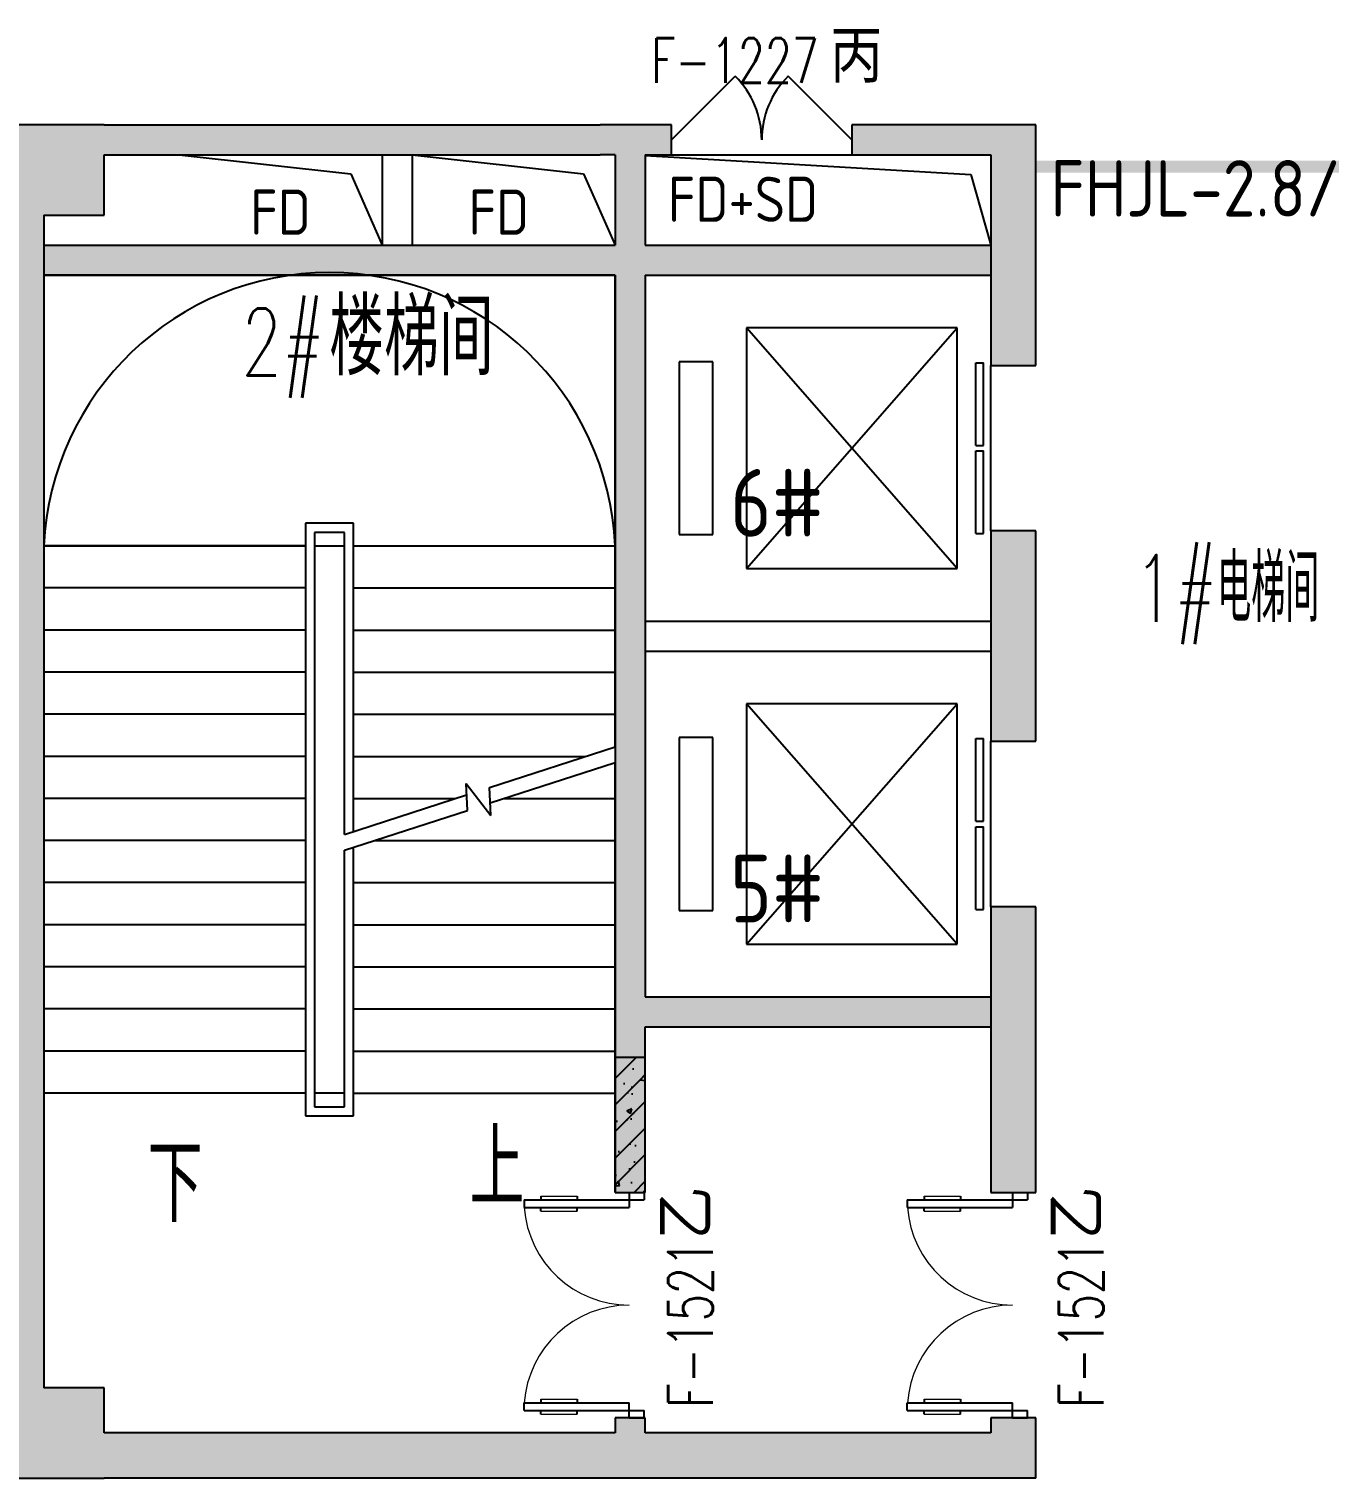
# Model space of a CAD drawing. Extents: x 1762714 to 1838512, y 310267 to 413040.
# Drawn here: x 1788276 to 1796925, y 391803 to 401442 of the extents above; entities that cross this region are included whole.
import ezdxf

# ---------------------------------------------------------------- set-up
doc = ezdxf.new("R2010")
doc.units = 0
doc.header["$LTSCALE"] = 1000
doc.header["$MEASUREMENT"] = 0
for name, color, linetype in [('body', 30, 'Continuous'), ('name', 1, 'Continuous'), ('消防', 222, 'Continuous')]:
    doc.layers.add(name, color=color, linetype=linetype)
doc.styles.add('-宋体', font='GBENOR.shx', dxfattribs={"bigfont": 'GBCBIG.shx'})
doc.styles.add('_TCH_DIM', font='SIMPLEX', dxfattribs={"bigfont": 'GBCBIG'})
doc.styles.add('_TCH_WINDOW', font='txt.shx', dxfattribs={"height": 3.5, "bigfont": 'hztxt.shx'})
doc.styles.get("Standard").update_dxf_attribs({"font": 'gbenor.shx', "bigfont": 'gbcbig.shx'})

# ---------------------------------------------------------------- blocks, each defined once
blk = doc.blocks.new('dxwq')
at = {"layer": 'name'}
for s, p in [('6#', (-1141360.514219352, -312818.5520208091)), ('5#', (-1141360.514219352, -315384.4347670856))]:
    blk.add_text(s, height=450, dxfattribs=at).set_placement(p)
blk = doc.blocks.new('$DorLib2D$00000116')
at = {"color": 0}
for p, q in [((-0.4999999999999929, 7.105427357601002e-15), (-0.146446609406766, 0.353553390593234)), ((0.5000000000000071, 7.105427357601002e-15), (0.1464466094067731, 0.353553390593234))]:
    blk.add_line(p, q, dxfattribs=at)
for centre, radius, start, end in [((-0.4999999999984652, 4.831690603168681e-13), 0.4999999999984674, 0, 45), ((0.4999999999977511, 9.059419880941277e-13), 0.4999999999976598, 135, 180)]:
    blk.add_arc(centre, radius, start, end, dxfattribs=at)
blk = doc.blocks.new('$TCHSYS$LDOR22D')
for p, q in [((-0.5166666666663637, 0.8332552583810156), (-0.01666666666671013, 0.8332552583810156)), ((-0.5166666666663637, 0.8332552583810156), (-0.5166666666663637, 0.6666666666662593)), ((-0.01666666666671013, 0.8332552583810156), (-0.01666666666671013, 0.6666666666662593)), ((0.01666666666660888, 0.8332552583810156), (0.01666666666660888, 0.6666666666662593)), ((0.01666666666660888, 0.8332552583810156), (0.5166666666662572, 0.8332552583810156)), ((0.5166666666662572, 0.8332552583810156), (0.5166666666662572, 0.6666666666662593)), ((-0.5166666666663637, 0.6666666666662593), (-0.01666666666671013, 0.6666666666662593)), ((0.01666666666660888, 0.6666666666662593), (0.5166666666662572, 0.6666666666662593)), ((-0.5000000000000071, 0.4999999999999858), (0.5000000000000373, 0.4999999999999858))]:
    blk.add_line(p, q)
blk = doc.blocks.new('$DorLib2D$00000011')
for p, q in [((-0.4666666602065375, 0.4708801651422996), (-0.46666666020654, -0.06245316819156697)), ((-0.4666666602065375, 0.4708801651422996), (-0.4333333268731733, 0.4708801651422999)), ((-0.4333333268731733, 0.4708801651422999), (-0.4333333268731709, 0.004213498475166344)), ((0.4333333397943598, 0.4708801651422999), (0.4333333397943574, 0.004213498475166344)), ((0.4666666731277241, 0.4708801651422996), (0.4333333397943598, 0.4708801651422999)), ((0.4666666731277241, 0.4708801651422996), (0.4666666731277265, -0.06245316819156697)), ((-0.4833333268732257, 0.3962051976975873), (-0.466666660206538, 0.3962051976975872)), ((-0.41666666020649, 0.3962051976975873), (-0.4333333268731729, 0.3962051976975873)), ((0.4166666731276766, 0.3962051976975873), (0.4333333397943595, 0.3962051976975873)), ((0.4833333397944098, 0.3962051976975873), (0.4666666731277244, 0.3962051976975872)), ((-0.4833333268732233, 0.2345635206386193), (-0.4666666602065386, 0.2345635206386192)), ((-0.41666666020649, 0.2345635206386193), (-0.4333333268731721, 0.2345635206386192)), ((0.4166666731276741, 0.2345635206386193), (0.4333333397943586, 0.2345635206386192)), ((0.4833333397944074, 0.2345635206386193), (0.4666666731277251, 0.2345635206386192)), ((-0.4999999935399067, 0.004213498475166344), (-0.4333333268731709, 0.004213498475166344)), ((-0.4999999935399042, 0.004213498475176044), (-0.4999999935399067, -0.06245316819156697)), ((0.5000000064610932, 0.004213498475166344), (0.4333333397943574, 0.004213498475166344)), ((0.5000000064610907, 0.004213498475176044), (0.5000000064610932, -0.06245316819156697)), ((-0.4999999935399067, -0.06245316819156697), (-0.46666666020654, -0.06245316819156697)), ((0.5000000064610932, -0.06245316819156697), (0.4666666731277265, -0.06245316819156697))]:
    blk.add_line(p, q)
at = {"lineweight": 13}
for p, q in [((-0.4833333268732257, 0.3962051976975873), (-0.4833333268732233, 0.2345635206386193)), ((-0.41666666020649, 0.3962051976975873), (-0.41666666020649, 0.2345635206386193)), ((0.4166666731276766, 0.3962051976975873), (0.4166666731276741, 0.2345635206386193)), ((0.4833333397944098, 0.3962051976975873), (0.4833333397944074, 0.2345635206386193))]:
    blk.add_line(p, q, dxfattribs=at)
for centre, start, end in [((-0.46666666020654, 0.004213498475166344), 0, 85.90395624184767), ((0.4666666731277265, 0.004213498475166344), 94.09604375815232, 180)]:
    blk.add_arc(centre, 0.4666666666671332, start, end, dxfattribs=at)

msp = doc.modelspace()

# ---------------------------------------------------------------- hatches: boundary and pattern name
at = {"layer": 'body'}
for points in [[(1788175.565563838, 400803.4112224123), (1788175.565563838, 400203.4112224123), (1788775.565563838, 400203.411222412), (1788775.565563838, 400803.411222412)], [(1788775.565563838, 400803.411222412), (1788775.565563838, 400603.411222412), (1790725.565563837, 400603.4112224124), (1790725.565563837, 400803.4112224124)], [(1790725.565563837, 400803.4112224124), (1790725.565563837, 400603.4112224124), (1792075.565563863, 400603.4112224126), (1792075.565563863, 400803.4112224126)], [(1792275.565563825, 400670.0778890816), (1792275.565563837, 400803.4112224164), (1792075.565563863, 400803.411222414), (1792075.565563866, 400603.411222414), (1792175.565563829, 400603.4112224194)], [(1792375.565563809, 400603.4112224089), (1792550.565563873, 400603.4112224127), (1792550.565563871, 400803.4112224244), (1792275.565563837, 400803.4112224164), (1792275.565563825, 400670.0778890816)], [(1794975.565563882, 400803.4112224492), (1793750.565563871, 400803.4112224389), (1793750.565563873, 400603.4112224274), (1794675.565563882, 400603.411222437)], [(1794675.565563882, 400603.411222437), (1794675.565563879, 399203.4112232577), (1794975.565563879, 399203.4112232577), (1794975.565563882, 400803.4112224492)], [(1792275.565563825, 400670.0778890816), (1792175.565563829, 400603.4112224194), (1792175.565563829, 400003.4112230848), (1792275.565563827, 399903.4112230932), (1792375.565563809, 400003.4112231063), (1792375.565563809, 400603.4112224089)], [(1788375.565563838, 400203.4112224121), (1788175.565563838, 400203.4112224123), (1788175.565563835, 392403.4112224146), (1788375.565563835, 392403.4112224146)], [(1788375.565563838, 399803.4112230927), (1790725.565563837, 399803.4112230967), (1790725.565563837, 400003.4112230967), (1788375.565563838, 400003.4112230927)], [(1790725.565563837, 400003.4112230967), (1790725.565563837, 399803.4112230967), (1792175.565563828, 399803.4112230848), (1792275.565563827, 399903.4112230932), (1792175.565563829, 400003.4112230848)], [(1792275.565563827, 399903.4112230932), (1792375.565563841, 399803.411223097), (1794675.565563877, 399803.4112231047), (1794675.565563877, 400003.4112231047), (1792375.565563809, 400003.4112231063)], [(1792275.565563826, 399903.4112230932), (1792175.565563828, 399803.4112230848), (1792175.565563836, 397503.4112234074), (1792375.565563836, 397503.4112234074), (1792375.565563841, 399803.411223097)], [(1794975.565563879, 396703.4112235628), (1794975.565563879, 398103.4112232577), (1794675.565563879, 398103.4112232577), (1794675.565563879, 396703.4112235628)], [(1792375.565563836, 397503.4112234074), (1792175.565563836, 397503.4112234074), (1792175.565563835, 395003.4112237181), (1792308.898897168, 394936.7445570478), (1792375.56556384, 395003.4112237111)], [(1794975.565563879, 393703.4112224438), (1794975.565563879, 395603.4112235628), (1794675.565563879, 395603.4112235628), (1794675.565563878, 393703.4112224439)], [(1792175.565563835, 395003.4112237181), (1792175.565563837, 393703.4112224162), (1792375.565563825, 393703.4112224162), (1792375.565563829, 394803.4112237145), (1792308.898897168, 394936.7445570478)], [(1792308.898897168, 394936.7445570478), (1792375.565563829, 394803.4112237145), (1794675.565563877, 394803.411223723), (1794675.565563877, 395003.411223723), (1792375.56556384, 395003.4112237111)], [(1788175.56556384, 392403.4112224147), (1788175.565563839, 391803.4112224147), (1788775.565563839, 391803.4112224145), (1788775.56556384, 392403.4112224145)], [(1792375.565563828, 392103.4112224244), (1792375.565563824, 392203.4112224162), (1792175.565563841, 392203.4112224162), (1792175.565563843, 392103.411222427), (1792275.565563835, 392003.4112224251)], [(1794975.565563882, 391803.4112224361), (1794975.565563879, 392203.4112224184), (1794675.565563878, 392203.4112224184), (1794675.565563881, 392103.4112224299)], [(1792275.565563835, 392003.4112224251), (1792175.565563843, 392103.411222427), (1788775.565563839, 392103.4112224167), (1788775.56556384, 391803.4112224167), (1792275.565563835, 391803.4112224237)], [(1794975.565563882, 391803.4112224361), (1794675.565563881, 392103.4112224299), (1792375.565563828, 392103.4112224244), (1792275.565563835, 392003.4112224251), (1792275.565563835, 391803.4112224237)]]:
    msp.add_hatch(color=256, dxfattribs=at).paths.add_polyline_path(points)
h = msp.add_hatch(dxfattribs=at)
h.set_pattern_fill('钢筋混凝土', color=256, scale=50, style=0)
h.set_pattern_definition([(45, (0, 252673.2525773842), (-88.38834764831843, 88.38834764831844), []), (49.99999999999999, (0, 252673.2525773842), (358.6300913003767, -31.37606749129755), [37.5, -412.5]), (355, (0, 252673.2525773842), (-69.3756668065, 376.0960668500059), [30, -330]), (100.4514, (29.88584, 252670.6379073842), (289.2546908570108, 344.7197710304768), [31.870095, -350.571056]), (46.18420000000001, (0, 252773.2525773842), (533.6205243128222, -82.75950716450905), [56.25, -618.75]), (96.6356, (44.4683725, 252766.3559238842), (467.3313527743517, 487.0589354502209), [47.805144, -525.8565]), (351.1842, (0, 252773.2525773842), (467.3309725668136, 487.0593004626623), [45, -495]), (21, (50, 252748.2525773842), (298.4535260592309, -201.3094453326694), [37.5, -412.5]), (326.0000000000001, (50, 252748.2525773842), (121.6576659607909, 362.5750225234265), [30, -330]), (71.4514, (74.8711165, 252731.4767743842), (420.111314290745, 161.2652483549762), [31.870095, -350.571056]), (37.50000000000001, (0, 252673.2525773842), (6.079927658645334, 166.4469269156558), [0, -326, 0, -335, 0, -331.25]), (7.499999999999999, (0, 252673.2525773842), (131.5347687210743, 197.2058559411801), [0, -191, 0, -318.5, 0, -126.25]), (327.5, (-111.5, 252673.2525773842), (266.9112180862045, -11.2774358671899), [0, -125, 0, -390, 0, -517.5]), (317.5, (-161.5, 252673.2525773842), (291.5930846711931, 50.05249116615882), [0, -162.5, 0, -259, 0, -367.5])])
h.paths.add_polyline_path([(1792375.565563882, 393703.4112243924), (1792375.56556388, 394603.4112237226), (1792175.56556388, 394603.411223722), (1792175.565563882, 393703.4112243919)])

# ---------------------------------------------------------------- linework, layer by layer
for p, q in [((1788775.565563838, 400803.411222412), (1788175.565563838, 400803.4112224123)), ((1788775.565563819, 400803.4112223996), (1790725.565563837, 400803.4112224124)), ((1790725.565563837, 400803.4112224124), (1792075.565563863, 400803.4112224126)), ((1792275.565563837, 400803.4112224164), (1792075.565563863, 400803.411222414)), ((1792550.565563871, 400803.4112224244), (1792275.565563837, 400803.4112224164)), ((1792550.565563873, 400603.4112224127), (1792550.565563871, 400803.4112224244)), ((1794975.565563882, 400803.4112224492), (1793750.565563871, 400803.4112224389)), ((1793750.565563871, 400803.4112224389), (1793750.565563873, 400603.4112224274)), ((1794975.565563879, 399203.4112232577), (1794975.565563882, 400803.4112224492)), ((1788775.565563819, 400603.4112224072), (1790725.565563837, 400603.4112224124)), ((1788775.565563838, 400203.411222412), (1788775.565563819, 400603.41122241)), ((1789275.565563834, 400603.4112224104), (1790416.145564282, 400478.603399695)), ((1790625.565563801, 400603.4112224077), (1790625.565563801, 400003.4112230946)), ((1790725.565563837, 400603.4112224124), (1792075.565563863, 400603.4112224126)), ((1790825.565563832, 400603.41122241), (1791966.14556428, 400478.6033996947)), ((1790825.565563858, 400603.4112224077), (1790825.565563858, 400003.411223095)), ((1792175.565563829, 400603.4112224194), (1792075.565563866, 400603.411222414)), ((1792175.565563829, 400603.4112224194), (1792175.565563829, 400003.4112230848)), ((1792375.565563809, 400603.4112224089), (1792550.565563873, 400603.4112224127)), ((1792375.565563809, 400603.4112224089), (1792375.565563809, 400003.4112231063)), ((1792375.565563858, 400598.9493554406), (1794542.088557483, 400474.1415327252)), ((1792516.762811581, 400603.4190296533), (1793750.565563901, 400603.4190296686)), ((1793750.565563873, 400603.4112224274), (1794675.565563882, 400603.411222437)), ((1794675.565563882, 400603.411222437), (1794675.565563879, 399203.4112232577)), ((1790416.145564282, 400478.603399695), (1790625.565563842, 400003.4112231)), ((1791966.14556428, 400478.6033996947), (1792175.565563841, 400003.4112230997)), ((1794542.088557483, 400474.1415327252), (1794675.565563877, 400003.4112231047)), ((1788375.565563836, 400203.411222371), (1788375.565563835, 392403.4112224146)), ((1788375.565563837, 400203.411222371), (1788775.565563838, 400203.411222412)), ((1788375.565563838, 400003.4112230927), (1790725.565563837, 400003.4112230967)), ((1788375.565563838, 400003.4112230927), (1788375.565563838, 399803.4112230927)), ((1790725.565563837, 400003.4112230967), (1792175.565563829, 400003.4112230848)), ((1792375.565563809, 400003.4112231063), (1794675.565563877, 400003.4112231047)), ((1794675.565563877, 400003.4112231047), (1794675.565563877, 399803.4112231047)), ((1788375.565563838, 399803.4112230927), (1790725.565563837, 399803.4112230967)), ((1792175.565563837, 399803.4112230998), (1788375.565563837, 399803.4112230998)), ((1788375.565563837, 399803.4112230998), (1788375.565563837, 398003.4112230998)), ((1790725.565563837, 399803.4112230967), (1792175.565563828, 399803.4112230848)), ((1792175.565563828, 399803.4112230848), (1792175.565563836, 397503.4112234074)), ((1792175.565563837, 398003.4112230998), (1792175.565563837, 399803.4112230998)), ((1792375.565563841, 399803.411223097), (1794675.565563877, 399803.4112231047)), ((1792375.565563841, 399803.411223097), (1792375.565563836, 397503.4112234074)), ((1794450.565563869, 399453.4112232556), (1793050.565563867, 399453.4112232557)), ((1793050.565563867, 399453.4112232557), (1793050.565563866, 397853.4112232561)), ((1793050.565563866, 397853.4112232561), (1794450.565563869, 399453.4112232556)), ((1794450.565563868, 397853.4112232561), (1793050.565563867, 399453.4112232557)), ((1794450.565563868, 397853.4112232561), (1794450.565563869, 399453.4112232556)), ((1792825.565563855, 399228.4112231804), (1792600.565563847, 399228.4112231804)), ((1792600.565563847, 399228.4112231804), (1792600.565563847, 398078.4112233316)), ((1792825.565563855, 398078.4112233315), (1792825.565563855, 399228.4112231804)), ((1794675.565563879, 399203.4112232577), (1794975.565563879, 399203.4112232577)), ((1790435.565563839, 398153.4112231315), (1790115.565563839, 398153.4112231315)), ((1790115.565563839, 398153.4112231315), (1790115.565563839, 394213.4112230141)), ((1790435.565563838, 396103.9578585176), (1790435.565563839, 398153.4112231315)), ((1790375.565563839, 398093.4112231315), (1790175.565563831, 398093.4112231315)), ((1790175.565563831, 398093.4112231315), (1790175.565563831, 394273.4112231315)), ((1790375.565563845, 396084.5286068197), (1790375.565563839, 398093.4112231315)), ((1792600.565563847, 398078.4112233316), (1792825.565563855, 398078.4112233315)), ((1794975.565563879, 398103.4112232577), (1794675.565563879, 398103.4112232577)), ((1794675.565563879, 398103.4112232577), (1794675.565563879, 396703.4112235628)), ((1794975.565563879, 396703.4112235628), (1794975.565563879, 398103.4112232577)), ((1788375.565563837, 398003.4112230998), (1788375.565563837, 394363.4112230998)), ((1790115.565563833, 398003.4112230989), (1788375.565563837, 398003.4112230998)), ((1788375.565563837, 398003.4112230998), (1790115.565563832, 398003.4112230851)), ((1790175.565563837, 398003.4112230998), (1790175.565563837, 394363.4112230998)), ((1790175.565563829, 398003.411223085), (1790375.565563845, 398003.4112230944)), ((1790375.565563831, 396084.5286068151), (1790375.565563837, 398003.4112230998)), ((1790435.565563839, 398003.4112230989), (1792175.565563837, 398003.4112230998)), ((1790435.565563839, 398003.4112230944), (1792175.565563837, 398003.4112230998)), ((1792175.565563831, 396667.4061578705), (1792175.565563837, 398003.4112230998)), ((1793050.565563866, 397853.4112232561), (1794450.565563868, 397853.4112232561)), ((1790115.565563833, 397723.4112230989), (1788375.565563837, 397723.4112230998)), ((1790435.565563839, 397723.4112230989), (1792175.565563837, 397723.4112230998)), ((1792175.565563836, 397503.4112234074), (1792175.565563835, 395003.4112237181)), ((1792375.565563841, 397503.4112234151), (1794675.565563877, 397503.4112234124)), ((1792375.565563836, 397503.4112234074), (1792375.56556384, 395003.4112237111)), ((1794675.565563877, 397503.4112234124), (1794675.565563877, 397303.4112234124)), ((1790115.565563833, 397443.4112230989), (1788375.565563837, 397443.4112230998)), ((1790435.565563839, 397443.4112230989), (1792175.565563837, 397443.4112230998)), ((1792375.565563841, 397303.4112234057), (1794675.565563877, 397303.4112234124)), ((1790115.565563833, 397163.4112230989), (1788375.565563837, 397163.4112230998)), ((1790435.565563839, 397163.4112230989), (1792175.565563837, 397163.4112230998)), ((1794450.565563872, 396953.4112235644), (1793050.56556387, 396953.4112235644)), ((1793050.56556387, 396953.4112235644), (1793050.56556387, 395353.411223565)), ((1793050.56556387, 395353.411223565), (1794450.565563872, 396953.4112235644)), ((1794450.565563872, 395353.4112235649), (1793050.56556387, 396953.4112235644)), ((1794450.565563872, 395353.4112235649), (1794450.565563872, 396953.4112235644)), ((1790115.565563833, 396883.4112231159), (1788375.565563837, 396883.4112230998)), ((1790435.565563839, 396883.4112230989), (1792175.565563837, 396883.4112230998)), ((1792825.565563858, 396728.4112234891), (1792600.565563851, 396728.4112234892)), ((1792600.565563851, 396728.4112234892), (1792600.565563851, 395578.4112236403)), ((1792825.565563858, 395578.4112236403), (1792825.565563858, 396728.4112234891)), ((1791339.390203852, 396396.6351322721), (1792175.565563831, 396667.4061578562)), ((1794675.565563879, 396703.4112235628), (1794975.565563879, 396703.4112235628)), ((1790115.565563833, 396603.4112230989), (1788375.565563837, 396603.4112230998)), ((1790435.565563839, 396603.4112230989), (1791977.941067285, 396603.4112231101)), ((1791344.705629297, 396293.2440594069), (1792175.565563831, 396562.293839347)), ((1792175.565563837, 394363.4112230998), (1792175.565563831, 396562.2938393513)), ((1791192.755211566, 396244.039344206), (1791183.593993378, 396422.2354621675)), ((1791183.593993378, 396422.2354621675), (1791348.979230458, 396210.1176506731)), ((1790115.565563833, 396323.4112230989), (1788375.565563837, 396323.4112230998)), ((1790375.565563831, 396084.5286068437), (1791187.439786121, 396347.4304170709)), ((1790435.565563839, 396323.4112230989), (1791113.265460819, 396323.4112231093)), ((1791348.979230458, 396210.1176506731), (1791339.390203852, 396396.6351322721)), ((1791437.865667046, 396323.4112231095), (1792175.565563837, 396323.4112230998)), ((1790375.565563831, 395979.4162883386), (1791192.755211566, 396244.039344206)), ((1790115.565563833, 396043.4112230989), (1788375.565563837, 396043.4112230998)), ((1790573.190060319, 396043.4112230912), (1792175.565563837, 396043.4112230998)), ((1790375.565563837, 394363.4112230998), (1790375.565563831, 395979.4162883537)), ((1790375.565563839, 394273.4112231315), (1790375.565563845, 395979.4162883583)), ((1790435.565563839, 394213.4112230141), (1790435.565563838, 395998.8455400557)), ((1790115.565563833, 395763.4112230989), (1788375.565563837, 395763.4112230998)), ((1790435.565563839, 395763.4112230989), (1792175.565563837, 395763.4112230998)), ((1792600.565563851, 395578.4112236403), (1792825.565563858, 395578.4112236403)), ((1794975.565563879, 395603.4112235628), (1794675.565563879, 395603.4112235628)), ((1794675.565563879, 395603.4112235628), (1794675.565563878, 393703.4112224439)), ((1794975.565563879, 393703.4112224438), (1794975.565563879, 395603.4112235628)), ((1790115.565563833, 395483.4112230989), (1788375.565563837, 395483.4112230998)), ((1790435.565563839, 395483.4112230989), (1792175.565563837, 395483.4112230998)), ((1793050.56556387, 395353.411223565), (1794450.565563872, 395353.4112235649)), ((1790115.565563833, 395203.4112230989), (1788375.565563837, 395203.4112230998)), ((1790435.565563839, 395203.4112230989), (1792175.565563837, 395203.4112230998)), ((1792175.565563835, 395003.4112237181), (1792175.565563837, 393703.4112224162)), ((1792375.56556384, 395003.4112237111), (1794675.565563877, 395003.411223723)), ((1794675.565563877, 395003.411223723), (1794675.565563877, 394803.411223723)), ((1790115.565563833, 394923.4112230989), (1788375.565563837, 394923.4112230998)), ((1790435.565563839, 394923.4112230989), (1792175.565563837, 394923.4112230998)), ((1792375.565563829, 394803.4112237145), (1794675.565563877, 394803.411223723)), ((1792375.565563825, 393703.4112224162), (1792375.565563829, 394803.4112237145)), ((1790115.565563833, 394643.4112230989), (1788375.565563837, 394643.4112230998)), ((1790435.565563839, 394643.4112231159), (1792175.565563837, 394643.4112230998)), ((1792175.565563882, 393703.4112243919), (1792175.56556388, 394603.411223722)), ((1792175.56556388, 394603.411223722), (1792375.56556388, 394603.4112237226)), ((1792375.565563882, 393703.4112243924), (1792375.56556388, 394603.4112237226)), ((1790115.565563833, 394363.4112230989), (1788375.565563837, 394363.4112230998)), ((1790375.565563837, 394363.4112230998), (1790175.565563837, 394363.4112230998)), ((1790435.565563839, 394363.4112230989), (1792175.565563837, 394363.4112230998)), ((1790115.565563839, 394213.4112230141), (1790435.565563839, 394213.4112230141)), ((1790175.565563831, 394273.4112231315), (1790375.565563839, 394273.4112231315)), ((1792175.565563882, 393703.4112243919), (1792375.565563882, 393703.4112243924)), ((1792175.565563837, 393703.4112224162), (1792375.565563825, 393703.4112224162)), ((1794675.565563878, 393703.4112224439), (1794975.565563879, 393703.4112224438)), ((1788775.56556384, 392403.4112224145), (1788375.565563833, 392403.4112224219)), ((1788775.565563866, 392103.4112224164), (1788775.56556384, 392403.4112224145)), ((1792375.565563824, 392203.4112224162), (1792175.565563841, 392203.4112224162)), ((1792175.565563841, 392203.4112224162), (1792175.565563843, 392103.411222427)), ((1792375.565563828, 392103.4112224244), (1792375.565563824, 392203.4112224162)), ((1794975.565563879, 392203.4112224184), (1794675.565563878, 392203.4112224184)), ((1794675.565563878, 392203.4112224184), (1794675.565563881, 392103.4112224299)), ((1794975.565563882, 391803.4112224361), (1794975.565563879, 392203.4112224184)), ((1792175.565563843, 392103.411222427), (1788775.565563839, 392103.4112224167)), ((1794675.565563881, 392103.4112224299), (1792375.565563828, 392103.4112224244)), ((1788175.565563839, 391803.4112224147), (1788775.565563839, 391803.4112224145)), ((1792275.565563835, 391803.4112224237), (1788775.56556384, 391803.4112224167)), ((1794975.565563882, 391803.4112224361), (1792275.565563835, 391803.4112224237))]:
    msp.add_line(p, q, dxfattribs=at)
msp.add_arc((1790275.565563837, 397919.362300905), 1901.858097051429, 2.532900543080685, 177.4670994569193, dxfattribs=at)
at = {"layer": '消防', "const_width": 80}
msp.add_lwpolyline([(1794975.565563804, 400526.4579149918), (1797575.565587319, 400526.457914985)], dxfattribs=at)

# ---------------------------------------------------------------- block references
at = {"layer": 'body'}
for name, p, xscale, yscale, zscale, rotation in [('$DorLib2D$00000116', (1793150.56556386, 400703.4112224271), -1200, -1200, -1200, 180.000000000699), ('$TCHSYS$LDOR22D', (1794825.565563882, 398653.4112232558), 1100, 300, 1100, 89.99999999999699), ('$TCHSYS$LDOR22D', (1794825.565563881, 396153.4112235648), 1100, 300, 1100, 89.99999999999699), ('$DorLib2D$00000011', (1792275.565563835, 392953.411222422), -1500, -1500, -1500, 269.9999999999822), ('$DorLib2D$00000011', (1794825.565563881, 392953.4112224295), 1500, 1500, 1500, 89.99999999999699)]:
    msp.add_blockref(name, p, dxfattribs=dict(at, xscale=xscale, yscale=yscale, zscale=zscale, rotation=rotation))
at = {"layer": 'name'}
msp.add_blockref('dxwq', (2934300.976799514, 710883.2320841907), dxfattribs=at)

# ---------------------------------------------------------------- texts
at = {"layer": 'body'}
for s, height, style, p in [('丙', 350, '_TCH_WINDOW', (1793605.014382765, 401083.2444980125)), ('上', 506.3829787234042, '_TCH_DIM', (1791206.50855781, 393614.1965371111)), ('下', 506.3829787234042, '_TCH_DIM', (1789066.222254034, 393505.6537841819))]:
    msp.add_text(s, height=height, dxfattribs=dict(at, style=style)).set_placement(p)
at = {"layer": 'body', "style": '_TCH_WINDOW', "width": 0.7058823529411765}
msp.add_text('F-1227', height=297.5, dxfattribs=at).set_placement((1792415.014382765, 401083.2444979979))
at = {"layer": 'body', "style": '_TCH_WINDOW'}
for rotation, p in [(89.99999999998218, (1792825.565563834, 393390.7734271463)), (89.99999999999699, (1795425.565563881, 393390.7734271539))]:
    msp.add_text('乙', height=350, rotation=rotation, dxfattribs=at).set_placement(p)
at = {"layer": 'body', "style": '_TCH_WINDOW', "width": 0.7058823529411765}
for rotation, p in [(89.99999999998218, (1792825.565563833, 392270.7734271463)), (89.99999999999699, (1795425.565563881, 392270.7734271539))]:
    msp.add_text('F-1521', height=297.5, rotation=rotation, dxfattribs=at).set_placement(p)
at = {"layer": 'name'}
for s, p in [('FD', (1789747.65272525, 400073.2941462239)), ('FD', (1791200.477508991, 400073.2941462239)), ('FD+SD', (1792526.890028943, 400158.9674235648))]:
    msp.add_text(s, height=300, dxfattribs=at).set_placement(p)
at = {"layer": 'name', "style": '_TCH_DIM'}
msp.add_text('楼梯间', height=506.3829787234042, dxfattribs=at).set_placement((1790273.861954547, 399137.0255476602))
at = {"layer": 'name', "style": '_TCH_DIM', "width": 0.7058823529411765}
for s, p in [('2#', (1789688.861954547, 399137.0255476602)), ('1#电梯间', (1795627.253982169, 397497.6117666101))]:
    msp.add_text(s, height=446.25, dxfattribs=at).set_placement(p)
at = {"layer": '消防', "style": '-宋体'}
msp.add_text('FHJL-2.8/2.8', height=375, dxfattribs=at).set_placement((1795071.072221291, 400193.968970245))

doc.saveas('drawing.dxf')
